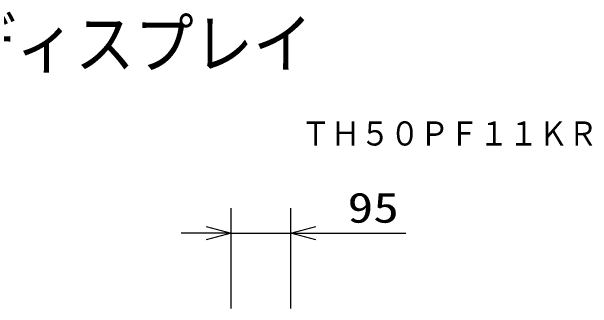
# Model space of a CAD drawing. Units: millimetres, scale not verified. Extents: x -63 to 63, y -57 to 57.
# Drawn here: x 16.12 to 62.38, y 33.72 to 57.39 of the extents above; entities that cross this region are included whole.
import ezdxf
from ezdxf.enums import TextEntityAlignment as Align

# ---------------------------------------------------------------- set-up
doc = ezdxf.new("R2010")
doc.units = ezdxf.units.MM
doc.header["$LTSCALE"] = 0.190236
doc.header["$PDMODE"] = 32
doc.header["$PDSIZE"] = 0.0951
for name, color, linetype in [('0-0_TOUROKU', 1, 'Continuous'), ('0-1_GAIKEI', 1, 'Continuous'), ('0-2_0', 7, 'Continuous'), ('0-3_MOJI1', 2, 'Continuous')]:
    doc.layers.add(name, color=color, linetype=linetype)
doc.styles.add('ＭＳ ゴシック', font='')
doc.styles.get('ＭＳ ゴシック').set_extended_font_data('MS Gothic')

# ---------------------------------------------------------------- blocks, each defined once
blk = doc.blocks.new('_OPEN30')
at = {"layer": '0-2_0'}
blk.add_line((0, 0), (-1, 0), dxfattribs=at)
blk.add_lwpolyline([(-1, 0.26795), (0, 0), (-1, -0.26795)], dxfattribs=at)

msp = doc.modelspace()

# ---------------------------------------------------------------- linework, layer by layer
at = {"layer": '0-1_GAIKEI', "color": 3}
for p, q in [((33.6139, 33.724), (33.6139, 41.724)), ((38.3639, 33.724), (38.3639, 41.724)), ((31.6139, 39.724), (29.6139, 39.724)), ((33.6139, 39.724), (38.3639, 39.724)), ((40.3639, 39.724), (47.5306, 39.724))]:
    msp.add_line(p, q, dxfattribs=at)
at = {"layer": '0-2_0'}
msp.add_point((38.3639, 39.724), dxfattribs=at)

# ---------------------------------------------------------------- block references
at = {"layer": '0-1_GAIKEI', "xscale": 2, "yscale": 2}
msp.add_blockref('_OPEN30', (33.6139, 39.724), dxfattribs=at)
at = {"layer": '0-1_GAIKEI', "xscale": 2, "yscale": 2, "rotation": 180}
msp.add_blockref('_OPEN30', (38.3639, 39.724), dxfattribs=at)

# ---------------------------------------------------------------- texts
at = {"layer": '0-0_TOUROKU', "style": 'ＭＳ ゴシック', "width": 0.9}
msp.add_text('ＴＨ５０ＰＦ１１ＫＲ', height=1.925, dxfattribs=at).set_placement((39.1667, 46.13), align=Align.BOTTOM_LEFT)
at = {"layer": '0-1_GAIKEI', "color": 3, "style": 'ＭＳ ゴシック', "width": 1.25}
msp.add_text('95', height=2.406, dxfattribs=at).set_placement((42.8803, 39.8336), align=Align.BOTTOM_LEFT)
at = {"layer": '0-3_MOJI1', "style": 'ＭＳ ゴシック', "width": 0.9}
msp.add_text('ハイビジョンプラズマディスプレイ', height=3.848, dxfattribs=at).set_placement((-35.5001, 51.7599), align=Align.BOTTOM_LEFT)

doc.saveas('drawing.dxf')
